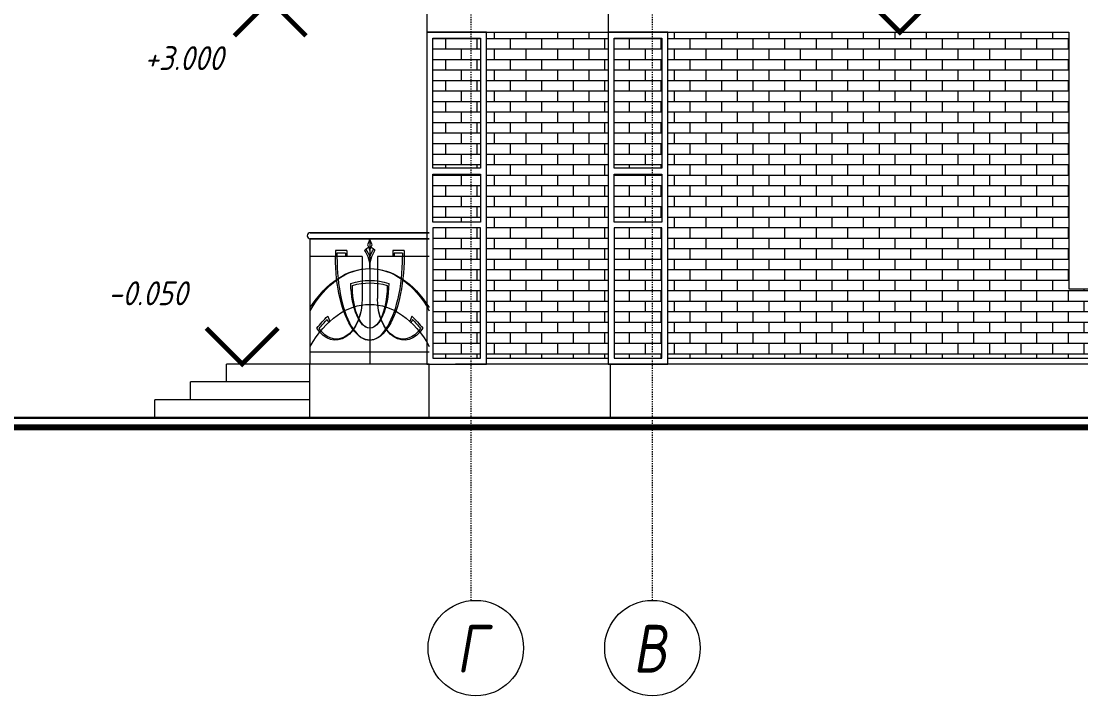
# Model space of a CAD drawing. Header units: millimetres. Extents: x 54 to 1314, y 20 to 614.
# Drawn here: x 675 to 763.8, y 126.5 to 183 of the extents above; entities that cross this region are included whole.
import ezdxf

# ---------------------------------------------------------------- set-up
doc = ezdxf.new("R2010")
doc.units = ezdxf.units.MM
doc.linetypes.add('CENTER2', pattern=[1.125, 0.75, -0.125, 0.125, -0.125])
for name, color, linetype, lineweight in [('A_РАЗМ.ОСНОВНЫЕ', 4, 'Continuous', 13), ('А_ВЫСОТН.ОТМЕТКИ', 161, 'Continuous', 20), ('А_КИРПИЧ ОБЛИЦ.', 250, 'Continuous', 30), ('А_МЕТАЛ.ОГРАЖД.', 102, 'Continuous', 18), ('А_ОБЛИЦОВКА КАМЕНЬ', 211, 'Continuous', 20), ('А_ПЕРВЫЙ ПЛАН', 102, 'Continuous', 15), ('А_ПОЛЫ', 181, 'Continuous', 20), ('А_ШТУКАТУРКА ФАСАД', 7, 'Continuous', 15), ('ОСИ', 40, 'CENTER2', 18)]:
    doc.layers.add(name, color=color, linetype=linetype, lineweight=lineweight)
doc.styles.add('ROMANS', font='romans.shx', dxfattribs={"width": 0.8, "oblique": 15})
pattern_1 = [(0, (299294.15945, -46894.06874), (0, 0.8806434), []), (90, (299294.1594, -46894.0687), (-1.3208, 0.8806434), [0.8806434, -0.8806434])]
pattern_2 = [(0, (299291.95945, -46894.06874), (0, 0.8806434), []), (90, (299291.9594, -46894.0687), (-1.3208, 0.8806434), [0.8806434, -0.8806434])]

# ---------------------------------------------------------------- blocks, each defined once
blk = doc.blocks.new('5 реш')
at = {"layer": 'А_МЕТАЛ.ОГРАЖД.', "ltscale": 100}
for p, q in [((7.788, 11), (-7.788, 11)), ((7.788, 10.5), (-7.788, 10.5))]:
    blk.add_line(p, q, dxfattribs=at)
at = {"layer": 'А_МЕТАЛ.ОГРАЖД.', "lineweight": 20, "ltscale": 100}
for p, q in [((-7.788, 11), (7.788, 11)), ((-7.788, 10.5), (7.788, 10.5)), ((0, 10.5), (0, 0)), ((-7.788, 9), (-1, 9)), ((-4.5, 9.5), (-3, 9.5)), ((-4.5, 9.5), (-4.5, 9)), ((-4.3, 9.3), (-3.2, 9.3)), ((-4.3, 9.3), (-4.3, 9)), ((-3.2, 9.3), (-3.2, 9)), ((-3, 9.5), (-3, 9)), ((-1, 9), (-1, 5.5)), ((1, 9), (7.788, 9)), ((1, 9), (1, 5.5)), ((3, 9.5), (4.5, 9.5)), ((3, 9.5), (3, 9)), ((3.2, 9.3), (4.3, 9.3)), ((3.2, 9.3), (3.2, 9)), ((4.3, 9.3), (4.3, 9)), ((4.5, 9.5), (4.5, 9)), ((-5.576, 3.725), (-5.424, 3.468)), ((-5.506, 4), (-5.252, 3.569)), ((5.506, 4), (5.252, 3.569)), ((5.576, 3.725), (5.424, 3.468)), ((-7.788, 1), (7.788, 1))]:
    blk.add_line(p, q, dxfattribs=at)
for centre, radius, start, end in [((0, 8.885), 0.915, 99.78297, 137.7598), ((-4.039, 12.506), 4.51, 326.2457, 333.59144), ((-4.039, 7.494), 4.51, 26.40856, 33.7543), ((4.039, 12.506), 4.51, 206.40856, 213.7543), ((4.039, 7.494), 4.51, 146.2457, 153.59144), ((0, 8.885), 0.915, 42.2402, 80.21703), ((-2, 8), 2, 0, 48.59038), ((-2, 8), 2.2, 24.61998, 47.93721), ((2, 8), 2.2, 132.06279, 155.38002), ((2, 8), 2, 131.40962, 180), ((0, -2.354), 10.354, 41.21596, 138.78404), ((0, -2.893), 10.893, 44.3573, 135.6427), ((0, -5.354), 12.354, 78.34862, 101.65138), ((0, -5.354), 12.154, 79.15918, 100.84093), ((-4.5, 5.5), 3.5, 225.79403, 0), ((4.5, 5.5), 3.5, 180, 314.20597), ((0, -5.354), 10.354, 41.21596, 138.78404), ((-4.364, 5.443), 3.357, 227.2792, 351.50944), ((4.364, 5.443), 3.357, 188.49056, 312.7208), ((0, -5.354), 10.854, 120.48072, 129.74985), ((0, -5.354), 10.654, 121.55637, 128.56209), ((0, -5.354), 10.854, 50.25015, 59.51928), ((0, -5.354), 10.654, 51.43791, 58.44363)]:
    blk.add_arc(centre, radius, start, end, dxfattribs=at)
for centre, major_axis, ratio, start_param, end_param in [((0, 9), (0, -7), 0.642857, 4.712389, 7.853982), ((0, 9), (-0.062, 7), 0.614231, 1.565355, 4.706948), ((0, 7), (0, -4), 0.625, 4.776071, 7.7903), ((0, 6.583), (0, -3.583), 0.637973, 4.712389, 7.853982)]:
    blk.add_ellipse(centre, major_axis=major_axis, ratio=ratio, start_param=start_param, end_param=end_param, dxfattribs=at)

msp = doc.modelspace()

# ---------------------------------------------------------------- hatches: boundary and pattern name
at = {"layer": 'А_КИРПИЧ ОБЛИЦ.', "lineweight": 9}
h = msp.add_hatch(dxfattribs=at)
h.set_pattern_fill('AR-BRSTD', color=41, scale=0.013, style=0)
h.set_pattern_definition([(0, (299302.65945, -46894.06874), (0, 0.8806434), []), (90, (299302.6594, -46894.0687), (-1.3208, 0.8806434), [0.8806434, -0.8806434])])
h.paths.add_polyline_path([(724.209, 154.82), (724.209, 182.12), (714.009, 182.12), (714.009, 154.82)])
h = msp.add_hatch(dxfattribs=at)
h.set_pattern_fill('AR-BRSTD', color=41, scale=0.013, style=0)
h.set_pattern_definition([(0, (299293.9561, -46894.06874), (0, 0.8806434), []), (90, (299293.9561, -46894.0687), (-1.3208, 0.8806434), [0.8806434, -0.8806434])])
h.paths.add_polyline_path([(729.209, 182.12), (762.809, 182.12), (762.809, 160.62), (788.409, 160.62), (788.409, 182.12), (832.009, 182.12), (832.009, 154.82), (729.209, 154.82)])
h = msp.add_hatch(dxfattribs=at)
h.set_pattern_fill('AR-BRSTD', color=41, scale=0.013, style=0)
h.set_pattern_definition(pattern_2)
h.paths.add_polyline_path([(713.509, 170.72), (713.509, 181.62), (709.509, 181.62), (709.509, 170.72)])
h = msp.add_hatch(dxfattribs=at)
h.set_pattern_fill('AR-BRSTD', color=41, scale=0.013, style=0)
h.set_pattern_definition(pattern_1)
h.paths.add_polyline_path([(728.709, 170.72), (728.709, 181.62), (724.709, 181.62), (724.709, 170.72)])
h = msp.add_hatch(dxfattribs=at)
h.set_pattern_fill('AR-BRSTD', color=41, scale=0.013, style=0)
h.set_pattern_definition(pattern_2)
h.paths.add_polyline_path([(713.509, 166.22), (713.509, 170.22), (709.509, 170.22), (709.509, 166.22)])
h = msp.add_hatch(dxfattribs=at)
h.set_pattern_fill('AR-BRSTD', color=41, scale=0.013, style=0)
h.set_pattern_definition(pattern_1)
h.paths.add_polyline_path([(728.709, 166.22), (728.709, 170.22), (724.709, 170.22), (724.709, 166.22)])
h = msp.add_hatch(dxfattribs=at)
h.set_pattern_fill('AR-BRSTD', color=41, scale=0.013, style=0)
h.set_pattern_definition(pattern_2)
h.paths.add_polyline_path([(713.509, 154.82), (713.509, 165.72), (709.509, 165.72), (709.509, 154.82)])
h = msp.add_hatch(dxfattribs=at)
h.set_pattern_fill('AR-BRSTD', color=41, scale=0.013, style=0)
h.set_pattern_definition(pattern_1)
h.paths.add_polyline_path([(728.709, 154.82), (728.709, 165.72), (724.709, 165.72), (724.709, 154.82)])

# ---------------------------------------------------------------- linework, layer by layer
at = {"layer": 'А_ВЫСОТН.ОТМЕТКИ'}
for points in [[(735.787, 186.164, 0, 0, 0), (748.649, 186.164, 0, 0, 0), (748.649, 182.12, 0.4, 0.4, 0), (751.649, 185.12, 0.4, 0.4, 0), (748.649, 182.12, 0.4, 0.4, 0), (745.649, 185.12, 0.4, 0.4, 0)], [(683.012, 178.391, 0, 0, 0), (695.874, 178.391, 0, 0, 0), (695.874, 184.82, 0.4, 0.4, 0), (698.874, 181.82, 0.4, 0.4, 0), (695.874, 184.82, 0.4, 0.4, 0), (692.874, 181.82, 0.4, 0.4, 0)], [(680.671, 158.364, 0, 0, 0), (693.533, 158.364, 0, 0, 0), (693.533, 154.32, 0.4, 0.4, 0), (696.533, 157.32, 0.4, 0.4, 0), (693.533, 154.32, 0.4, 0.4, 0), (690.533, 157.32, 0.4, 0.4, 0)]]:
    msp.add_lwpolyline(points, format="xyseb", dxfattribs=at)
at = {"layer": 'А_ОБЛИЦОВКА КАМЕНЬ'}
for p, q in [((709.209, 149.82), (709.209, 154.32)), ((773.917, 154.32), (711.409, 154.32)), ((724.409, 149.82), (724.409, 154.32))]:
    msp.add_line(p, q, dxfattribs=at)
at = {"layer": 'А_ПЕРВЫЙ ПЛАН', "ltscale": 100}
for p, q in [((699.24, 154.32), (699.24, 164.82)), ((709.209, 154.32), (692.211, 154.32)), ((692.211, 152.82), (692.211, 154.32)), ((699.209, 149.82), (699.209, 154.32)), ((699.209, 152.82), (689.211, 152.82)), ((689.211, 151.32), (689.211, 152.82)), ((699.209, 151.32), (686.211, 151.32)), ((686.211, 149.82), (686.211, 151.32))]:
    msp.add_line(p, q, dxfattribs=at)
msp.add_arc((699.24, 165.07), 0.25, 90, 270, dxfattribs=at)
at = {"layer": 'А_ПОЛЫ', "color": 7, "lineweight": 30, "ltscale": 100}
msp.add_line((494.025, 149.82), (889.025, 149.82), dxfattribs=at)
at = {"layer": 'А_ПОЛЫ', "color": 7, "ltscale": 100, "const_width": 0.5}
msp.add_lwpolyline([(494.025, 149.02), (889.025, 149.02)], dxfattribs=at)
at = {"layer": 'А_ШТУКАТУРКА ФАСАД', "color": 7}
for points in [[(709.009, 194.62), (709.009, 182.12), (724.209, 182.12)], [(724.209, 194.62), (724.209, 182.12), (762.809, 182.12), (762.809, 160.62), (788.409, 160.62), (788.409, 182.12), (837.009, 182.12), (837.009, 194.62)]]:
    msp.add_lwpolyline(points, dxfattribs=at)
for points in [[(709.009, 154.32), (714.009, 154.32), (714.009, 182.12), (709.009, 182.12)], [(724.209, 154.32), (729.209, 154.32), (729.209, 182.12), (724.209, 182.12)], [(713.509, 170.72), (709.509, 170.72), (709.509, 181.62), (713.509, 181.62)], [(728.709, 170.72), (724.709, 170.72), (724.709, 181.62), (728.709, 181.62)], [(713.509, 166.22), (709.509, 166.22), (709.509, 170.22), (713.509, 170.22)], [(728.709, 166.22), (724.709, 166.22), (724.709, 170.22), (728.709, 170.22)], [(709.509, 154.82), (713.509, 154.82), (713.509, 165.72), (709.509, 165.72)], [(724.709, 154.82), (728.709, 154.82), (728.709, 165.72), (724.709, 165.72)], [(724.209, 154.32), (714.009, 154.32), (714.009, 154.82), (724.209, 154.82)], [(832.009, 154.32), (729.209, 154.32), (729.209, 154.82), (832.009, 154.82)]]:
    msp.add_lwpolyline(points, close=True, dxfattribs=at)
at = {"layer": 'ОСИ', "ltscale": 0.01}
for p, q in [((712.709, 134.514), (712.709, 225.82)), ((727.909, 134.514), (727.909, 225.82))]:
    msp.add_line(p, q, dxfattribs=at)
at = {"layer": 'ОСИ', "linetype": 'Continuous'}
for centre in [(713.109, 130.514), (727.909, 130.514)]:
    msp.add_circle(centre, 4, dxfattribs=at)

# ---------------------------------------------------------------- block references
at = {"layer": 'A_РАЗМ.ОСНОВНЫЕ', "xscale": -0.64}
msp.add_blockref('5 реш', (704.225, 154.32), dxfattribs=at)

# ---------------------------------------------------------------- texts
at = {"layer": 'А_ВЫСОТН.ОТМЕТКИ', "style": 'ROMANS', "oblique": 15, "width": 0.85}
for s, p in [('+3.000', (685.327, 178.952)), ('-0.050', (682.271, 159.244))]:
    msp.add_text(s, height=2, dxfattribs=at).set_placement(p)
at = {"layer": 'ОСИ', "linetype": 'Continuous', "style": 'ROMANS', "oblique": 10, "width": 0.8}
for s, p in [('Г', (711.474, 128.462)), ('В', (726.274, 128.462))]:
    msp.add_text(s, height=4, dxfattribs=at).set_placement(p)

doc.saveas('drawing.dxf')
